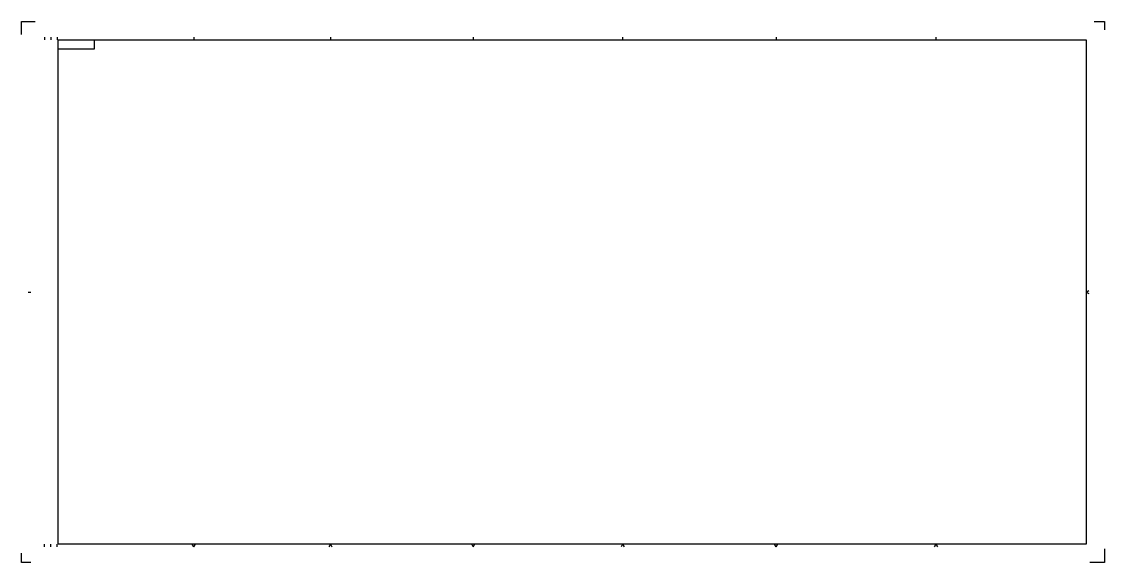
# Model space of a CAD drawing. Header units: metres. Extents: x 0 to 1189, y 0 to 594.
import ezdxf

# ---------------------------------------------------------------- set-up
doc = ezdxf.new("R2010")
doc.units = ezdxf.units.M
doc.header["$MEASUREMENT"] = 0
doc.layers.get('0').update_dxf_attribs({"linetype": 'CONTINUOUS'})

msp = doc.modelspace()

# ---------------------------------------------------------------- linework, layer by layer
at = {"color": 1}
for p, q in [((0, 580), (0, 594)), ((0, 594), (15, 594)), ((1178, 594), (1189, 594)), ((1189, 594), (1189, 585)), ((25, 577), (25, 574)), ((32, 577), (32, 574)), ((39, 577), (39, 574)), ((80, 564), (80, 574)), ((189, 577), (189, 574)), ((339, 577), (339, 574)), ((496, 577), (496, 574)), ((660, 577), (660, 574)), ((828.5, 577), (828.5, 574)), ((1004, 577), (1004, 574)), ((40, 564), (80, 564)), ((1169, 297), (1172.1, 298.8)), ((7, 297), (10, 297)), ((1169, 297), (1172.1, 295.2)), ((25, 17), (25, 20)), ((32, 17), (32, 20)), ((39, 17), (39, 20)), ((189, 17), (187.2, 20.1)), ((189, 17), (190.8, 20.1)), ((339, 20), (337.2, 16.9)), ((339, 20), (340.8, 16.9)), ((496, 17), (494.2, 20.1)), ((496, 17), (497.8, 20.1)), ((660, 20), (658.2, 16.9)), ((660, 20), (661.8, 16.9)), ((828.5, 17), (826.7, 20.1)), ((828.5, 17), (830.3, 20.1)), ((1004, 20), (1002.2, 16.9)), ((1004, 20), (1005.8, 16.9)), ((1189, 15), (1189, 0)), ((0, 0), (0, 10)), ((10, 0), (0, 0)), ((1189, 0), (1173, 0))]:
    msp.add_line(p, q, dxfattribs=at)
at = {"color": 7}
for p, q in [((40, 574), (1169, 574)), ((40, 20), (40, 574)), ((1169, 574), (1169, 20)), ((1169, 20), (40, 20))]:
    msp.add_line(p, q, dxfattribs=at)

doc.saveas('drawing.dxf')
